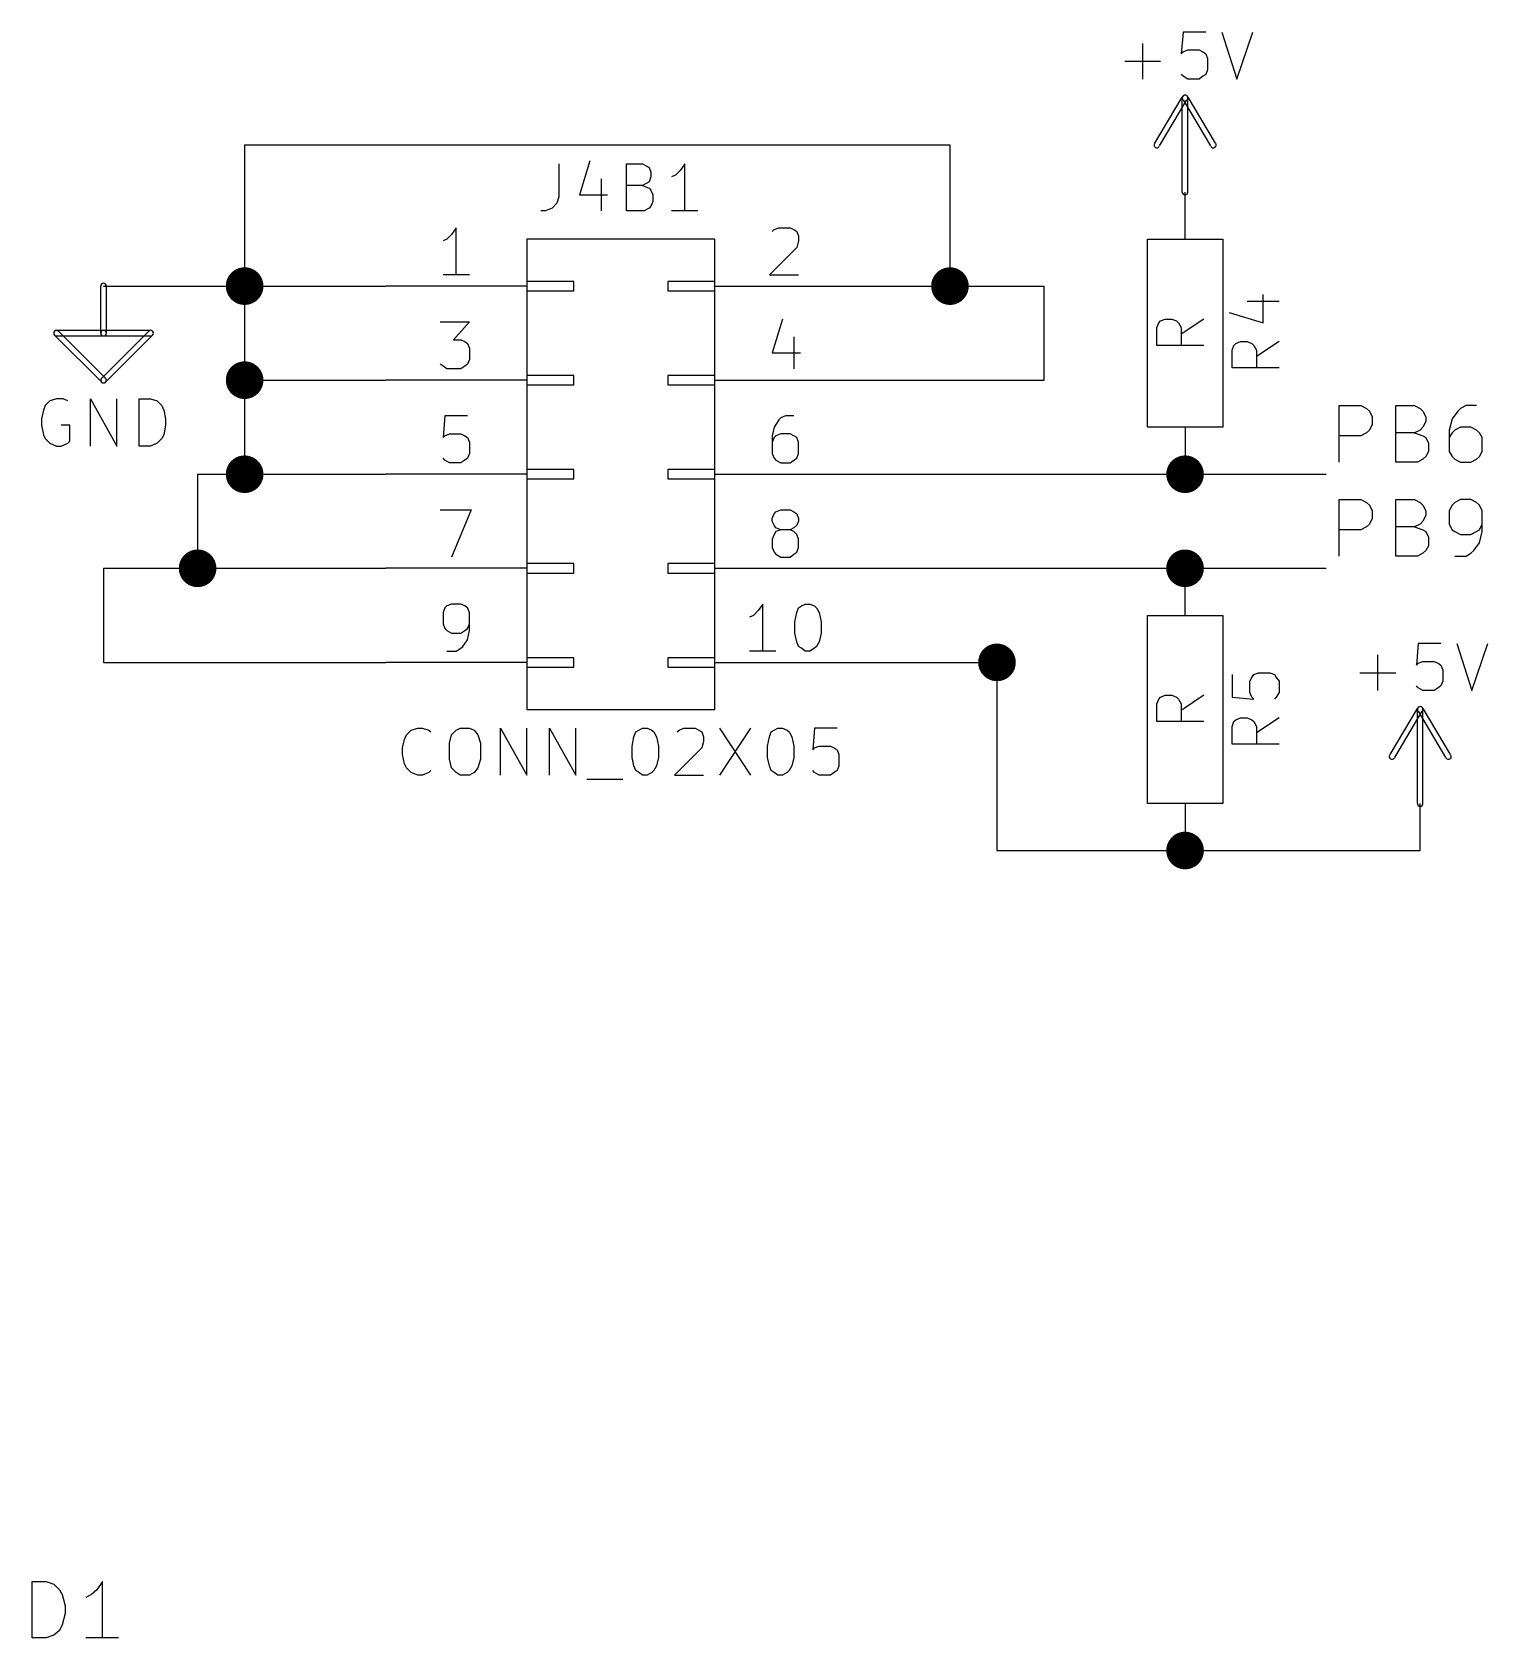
# Model space of a CAD drawing. Extents: x 10 to 287, y -200 to -10.
# Drawn here: x 132.69 to 172.01, y -91.11 to -47.75 of the extents above; entities that cross this region are included whole.
import ezdxf

# ---------------------------------------------------------------- set-up
doc = ezdxf.new("R2010")
doc.units = 0
doc.header["$MEASUREMENT"] = 0
doc.layers.add('BLACK', color=7, linetype='CONTINUOUS')

msp = doc.modelspace()

# ---------------------------------------------------------------- linework, layer by layer
at = {"layer": 'Black'}
for p, q in [((167.996, -59.3598), (167.996, -57.8358)), ((167.996, -57.8358), (168.58, -57.8358)), ((168.58, -57.8358), (168.732, -57.912)), ((168.732, -57.912), (168.808, -57.9882)), ((168.808, -57.9882), (168.885, -58.1406)), ((169.52, -59.3598), (169.52, -57.8358)), ((169.52, -57.8358), (170.028, -57.8358)), ((170.028, -57.8358), (170.18, -57.912)), ((170.18, -57.912), (170.256, -57.9882)), ((170.256, -57.9882), (170.332, -58.1406)), ((171.196, -57.9882), (171.044, -58.1914)), ((171.272, -57.912), (171.196, -57.9882)), ((171.425, -57.8358), (171.272, -57.912)), ((171.704, -57.8358), (171.425, -57.8358)), ((168.808, -58.4962), (168.732, -58.5724)), ((168.885, -58.3438), (168.808, -58.4962)), ((168.885, -58.1406), (168.885, -58.3438)), ((170.18, -58.4962), (170.028, -58.5724)), ((170.256, -58.42), (170.18, -58.4962)), ((170.332, -58.2676), (170.256, -58.42)), ((170.332, -58.1406), (170.332, -58.2676)), ((171.044, -58.1914), (170.967, -58.4962)), ((170.967, -58.4962), (170.967, -59.0804)), ((171.12, -58.4962), (171.044, -58.5724)), ((171.272, -58.42), (171.12, -58.4962)), ((171.552, -58.42), (171.272, -58.42)), ((171.704, -58.4962), (171.552, -58.42)), ((171.78, -58.5724), (171.704, -58.4962)), ((168.58, -58.6486), (167.996, -58.6486)), ((168.732, -58.5724), (168.58, -58.6486)), ((170.028, -58.5724), (169.52, -58.5724)), ((170.028, -58.5724), (170.256, -58.6486)), ((170.256, -58.6486), (170.332, -58.6994)), ((170.332, -58.6994), (170.409, -58.8518)), ((170.409, -58.8518), (170.409, -59.0804)), ((171.044, -58.5724), (170.967, -58.6994)), ((171.856, -58.6994), (171.78, -58.5724)), ((171.856, -59.0804), (171.856, -58.6994)), ((170.104, -59.3598), (169.52, -59.3598)), ((170.256, -59.2836), (170.104, -59.3598)), ((170.332, -59.2074), (170.256, -59.2836)), ((170.409, -59.0804), (170.332, -59.2074)), ((170.967, -59.0804), (171.044, -59.2074)), ((171.044, -59.2074), (171.12, -59.2836)), ((171.12, -59.2836), (171.272, -59.3598)), ((171.272, -59.3598), (171.552, -59.3598)), ((171.552, -59.3598), (171.704, -59.2836)), ((171.704, -59.2836), (171.78, -59.2074)), ((171.78, -59.2074), (171.856, -59.0804)), ((167.996, -61.8998), (167.996, -60.3758)), ((167.996, -60.3758), (168.58, -60.3758)), ((168.58, -60.3758), (168.732, -60.452)), ((168.732, -60.452), (168.808, -60.5282)), ((168.808, -60.5282), (168.885, -60.6806)), ((168.885, -60.6806), (168.885, -60.8838)), ((169.52, -61.8998), (169.52, -60.3758)), ((169.52, -60.3758), (170.028, -60.3758)), ((170.028, -60.3758), (170.18, -60.452)), ((170.18, -60.452), (170.256, -60.5282)), ((170.256, -60.5282), (170.332, -60.6806)), ((170.332, -60.6806), (170.332, -60.8076)), ((171.044, -60.5282), (170.967, -60.6806)), ((170.967, -60.6806), (170.967, -61.0362)), ((171.12, -60.452), (171.044, -60.5282)), ((171.272, -60.3758), (171.12, -60.452)), ((171.552, -60.3758), (171.272, -60.3758)), ((171.704, -60.452), (171.552, -60.3758)), ((171.78, -60.5282), (171.704, -60.452)), ((171.856, -60.6806), (171.78, -60.5282)), ((171.856, -61.2394), (171.856, -60.6806)), ((168.732, -61.1124), (168.58, -61.1886)), ((168.808, -61.0362), (168.732, -61.1124)), ((168.885, -60.8838), (168.808, -61.0362)), ((170.028, -61.1124), (169.52, -61.1124)), ((170.18, -61.0362), (170.028, -61.1124)), ((170.028, -61.1124), (170.256, -61.1886)), ((170.256, -60.96), (170.18, -61.0362)), ((170.332, -60.8076), (170.256, -60.96)), ((170.967, -61.0362), (171.044, -61.1886)), ((171.78, -61.1886), (171.856, -61.0362)), ((168.58, -61.1886), (167.996, -61.1886)), ((170.256, -61.1886), (170.332, -61.2394)), ((170.332, -61.2394), (170.409, -61.3918)), ((170.409, -61.3918), (170.409, -61.6204)), ((171.044, -61.1886), (171.12, -61.2394)), ((171.12, -61.2394), (171.272, -61.3156)), ((171.272, -61.3156), (171.552, -61.3156)), ((171.552, -61.3156), (171.704, -61.2394)), ((171.628, -61.7474), (171.78, -61.5442)), ((171.704, -61.2394), (171.78, -61.1886)), ((171.78, -61.5442), (171.856, -61.2394)), ((170.104, -61.8998), (169.52, -61.8998)), ((170.256, -61.8236), (170.104, -61.8998)), ((170.332, -61.7474), (170.256, -61.8236)), ((170.409, -61.6204), (170.332, -61.7474)), ((171.12, -61.8998), (171.425, -61.8998)), ((171.425, -61.8998), (171.552, -61.8236)), ((171.552, -61.8236), (171.628, -61.7474)), ((132.69, -91.1098), (132.69, -89.5858)), ((132.69, -89.5858), (133.071, -89.5858)), ((133.071, -89.5858), (133.274, -89.662)), ((133.274, -89.662), (133.426, -89.8144)), ((134.595, -89.5858), (134.442, -89.8144)), ((134.595, -91.1098), (134.595, -89.5858)), ((133.426, -89.8144), (133.502, -89.9414)), ((133.502, -89.9414), (133.579, -90.2462)), ((134.29, -89.9414), (134.137, -90.0176)), ((134.442, -89.8144), (134.29, -89.9414)), ((133.579, -90.4494), (133.502, -90.7542)), ((133.579, -90.2462), (133.579, -90.4494)), ((133.274, -91.0336), (133.071, -91.1098)), ((133.426, -90.9066), (133.274, -91.0336)), ((133.502, -90.7542), (133.426, -90.9066)), ((133.071, -91.1098), (132.69, -91.1098)), ((135.026, -91.1098), (134.137, -91.1098))]:
    msp.add_line(p, q, dxfattribs=at)
at = {"layer": 'Cyan 2'}
for p, q in [((162.687, -49.022), (162.687, -48.0568)), ((163.779, -47.752), (163.728, -48.3362)), ((164.389, -47.752), (163.779, -47.752)), ((164.821, -47.752), (165.227, -49.022)), ((165.227, -49.022), (165.659, -47.752)), ((162.204, -48.5394), (163.17, -48.5394)), ((163.728, -48.3362), (163.779, -48.2854)), ((163.779, -48.2854), (163.906, -48.2346)), ((163.906, -48.2346), (164.211, -48.2346)), ((164.211, -48.2346), (164.313, -48.2854)), ((164.313, -48.2854), (164.389, -48.3362)), ((164.389, -48.3362), (164.44, -48.4632)), ((164.44, -48.4632), (164.44, -48.768)), ((163.779, -48.9458), (163.728, -48.895)), ((163.906, -49.022), (163.779, -48.9458)), ((164.313, -48.9458), (164.211, -49.022)), ((164.389, -48.895), (164.313, -48.9458)), ((164.44, -48.768), (164.389, -48.895)), ((164.211, -49.022), (163.906, -49.022)), ((146.914, -51.308), (146.914, -52.197)), ((147.752, -51.2318), (147.472, -52.1462)), ((148.742, -52.578), (148.742, -51.308)), ((148.742, -51.308), (149.174, -51.308)), ((149.174, -51.308), (149.276, -51.3588)), ((149.276, -51.3588), (149.352, -51.4096)), ((149.352, -51.4096), (149.403, -51.5366)), ((149.403, -51.5366), (149.403, -51.6636)), ((150.19, -51.4858), (150.063, -51.6128)), ((150.317, -51.308), (150.19, -51.4858)), ((150.317, -52.578), (150.317, -51.308)), ((148.057, -51.7144), (148.057, -52.578)), ((149.174, -51.8922), (148.742, -51.8922)), ((149.276, -51.8414), (149.174, -51.8922)), ((149.174, -51.8922), (149.352, -51.9684)), ((149.352, -51.7906), (149.276, -51.8414)), ((149.403, -51.6636), (149.352, -51.7906)), ((149.352, -51.9684), (149.403, -52.0192)), ((149.403, -52.0192), (149.454, -52.1462)), ((150.063, -51.6128), (149.962, -51.6636)), ((146.863, -52.3748), (146.736, -52.5018)), ((146.914, -52.197), (146.863, -52.3748)), ((147.472, -52.1462), (148.234, -52.1462)), ((149.403, -52.451), (149.352, -52.5018)), ((149.454, -52.324), (149.403, -52.451)), ((149.454, -52.1462), (149.454, -52.324)), ((146.558, -52.578), (146.431, -52.578)), ((146.736, -52.5018), (146.558, -52.578)), ((149.225, -52.578), (148.742, -52.578)), ((149.352, -52.5018), (149.225, -52.578)), ((150.673, -52.578), (149.962, -52.578)), ((165.506, -55.0164), (166.37, -55.0164)), ((165.938, -55.6006), (165.938, -54.8386)), ((165.024, -55.3212), (165.938, -55.6006)), ((163.068, -55.7276), (163.119, -55.6006)), ((163.068, -56.2102), (163.068, -55.7276)), ((163.119, -55.6006), (163.17, -55.5498)), ((163.17, -55.5498), (163.297, -55.499)), ((163.297, -55.499), (163.474, -55.499)), ((163.474, -55.499), (163.601, -55.5498)), ((163.601, -55.5498), (163.652, -55.6006)), ((163.652, -55.6006), (163.728, -55.7276)), ((164.338, -55.499), (163.728, -55.9054)), ((163.728, -55.7276), (163.728, -56.2102)), ((164.338, -56.2102), (163.068, -56.2102)), ((165.1, -56.3372), (165.151, -56.2102)), ((165.1, -56.8198), (165.1, -56.3372)), ((165.151, -56.2102), (165.202, -56.1594)), ((165.202, -56.1594), (165.329, -56.1086)), ((165.329, -56.1086), (165.506, -56.1086)), ((165.506, -56.1086), (165.633, -56.1594)), ((165.633, -56.1594), (165.684, -56.2102)), ((165.684, -56.2102), (165.76, -56.3372)), ((166.37, -56.1086), (165.76, -56.515)), ((165.76, -56.3372), (165.76, -56.8198)), ((166.37, -56.8198), (165.1, -56.8198)), ((133.35, -57.658), (133.172, -57.7088)), ((133.528, -57.658), (133.35, -57.658)), ((133.655, -57.7088), (133.528, -57.658)), ((134.264, -58.928), (134.264, -57.658)), ((134.264, -57.658), (134.976, -58.928)), ((134.976, -58.928), (134.976, -57.658)), ((135.585, -58.928), (135.585, -57.658)), ((135.585, -57.658), (135.89, -57.658)), ((135.89, -57.658), (136.068, -57.7088)), ((132.994, -57.9628), (132.944, -58.1914)), ((133.045, -57.8358), (132.994, -57.9628)), ((133.172, -57.7088), (133.045, -57.8358)), ((136.068, -57.7088), (136.195, -57.8358)), ((136.195, -57.8358), (136.246, -57.9628)), ((136.246, -57.9628), (136.296, -58.1914)), ((132.944, -58.1914), (132.944, -58.3692)), ((132.944, -58.3692), (132.994, -58.6232)), ((133.706, -58.3692), (133.477, -58.3692)), ((133.706, -58.801), (133.706, -58.3692)), ((136.296, -58.3692), (136.246, -58.6232)), ((136.296, -58.1914), (136.296, -58.3692)), ((132.994, -58.6232), (133.045, -58.7248)), ((133.045, -58.7248), (133.172, -58.8518)), ((133.172, -58.8518), (133.35, -58.928)), ((133.35, -58.928), (133.477, -58.928)), ((133.477, -58.928), (133.655, -58.8518)), ((133.655, -58.8518), (133.706, -58.801)), ((135.89, -58.928), (135.585, -58.928)), ((136.068, -58.8518), (135.89, -58.928)), ((136.195, -58.7248), (136.068, -58.8518)), ((136.246, -58.6232), (136.195, -58.7248)), ((169.037, -65.532), (169.037, -64.5668)), ((170.129, -64.262), (170.078, -64.8462)), ((170.739, -64.262), (170.129, -64.262)), ((171.171, -64.262), (171.577, -65.532)), ((171.577, -65.532), (172.009, -64.262)), ((170.078, -64.8462), (170.129, -64.7954)), ((170.129, -64.7954), (170.256, -64.7446)), ((170.256, -64.7446), (170.561, -64.7446)), ((170.561, -64.7446), (170.663, -64.7954)), ((170.663, -64.7954), (170.739, -64.8462)), ((170.739, -64.8462), (170.79, -64.9732)), ((170.79, -64.9732), (170.79, -65.278)), ((165.1, -65.1002), (165.1, -65.7098)), ((165.583, -65.278), (165.633, -65.1764)), ((165.583, -65.5828), (165.583, -65.278)), ((165.633, -65.1764), (165.684, -65.1002)), ((165.684, -65.1002), (165.811, -65.0494)), ((165.811, -65.0494), (166.116, -65.0494)), ((166.116, -65.0494), (166.243, -65.1002)), ((166.243, -65.1002), (166.294, -65.1764)), ((166.294, -65.1764), (166.37, -65.278)), ((166.37, -65.278), (166.37, -65.5828)), ((168.554, -65.0494), (169.52, -65.0494)), ((170.129, -65.4558), (170.078, -65.405)), ((170.256, -65.532), (170.129, -65.4558)), ((170.663, -65.4558), (170.561, -65.532)), ((170.739, -65.405), (170.663, -65.4558)), ((170.79, -65.278), (170.739, -65.405)), ((163.068, -65.8876), (163.119, -65.7606)), ((163.068, -66.3702), (163.068, -65.8876)), ((163.119, -65.7606), (163.17, -65.7098)), ((163.17, -65.7098), (163.297, -65.659)), ((163.297, -65.659), (163.474, -65.659)), ((163.474, -65.659), (163.601, -65.7098)), ((163.601, -65.7098), (163.652, -65.7606)), ((163.652, -65.7606), (163.728, -65.8876)), ((164.338, -65.659), (163.728, -66.0654)), ((163.728, -65.8876), (163.728, -66.3702)), ((165.1, -65.7098), (165.684, -65.7606)), ((165.633, -65.7098), (165.583, -65.5828)), ((165.684, -65.7606), (165.633, -65.7098)), ((166.294, -65.7098), (166.243, -65.7606)), ((166.37, -65.5828), (166.294, -65.7098)), ((170.561, -65.532), (170.256, -65.532)), ((165.151, -66.3702), (165.202, -66.3194)), ((165.202, -66.3194), (165.329, -66.2686)), ((165.329, -66.2686), (165.506, -66.2686)), ((165.506, -66.2686), (165.633, -66.3194)), ((165.633, -66.3194), (165.684, -66.3702)), ((166.37, -66.2686), (165.76, -66.675)), ((142.748, -66.8528), (142.799, -66.7258)), ((142.799, -66.7258), (142.926, -66.5988)), ((142.926, -66.5988), (143.104, -66.548)), ((143.104, -66.548), (143.231, -66.548)), ((143.231, -66.548), (143.408, -66.5988)), ((143.408, -66.5988), (143.459, -66.6496)), ((143.967, -66.9544), (144.018, -66.7258)), ((144.018, -66.7258), (144.145, -66.5988)), ((144.145, -66.5988), (144.247, -66.548)), ((144.247, -66.548), (144.501, -66.548)), ((144.501, -66.548), (144.628, -66.5988)), ((144.628, -66.5988), (144.729, -66.7258)), ((144.729, -66.7258), (144.805, -66.9544)), ((145.339, -67.818), (145.339, -66.548)), ((145.339, -66.548), (146.05, -67.818)), ((146.05, -67.818), (146.05, -66.548)), ((146.66, -67.818), (146.66, -66.548)), ((146.66, -66.548), (147.371, -67.818)), ((147.371, -67.818), (147.371, -66.548)), ((148.946, -66.7766), (148.996, -66.6496)), ((148.996, -66.6496), (149.073, -66.5988)), ((149.073, -66.5988), (149.174, -66.548)), ((149.174, -66.548), (149.301, -66.548)), ((149.301, -66.548), (149.428, -66.5988)), ((149.428, -66.5988), (149.479, -66.6496)), ((149.479, -66.6496), (149.555, -66.7766)), ((150.114, -66.6496), (150.165, -66.5988)), ((150.165, -66.5988), (150.292, -66.548)), ((150.292, -66.548), (150.597, -66.548)), ((150.597, -66.548), (150.698, -66.5988)), ((150.698, -66.5988), (150.774, -66.6496)), ((150.774, -66.6496), (150.825, -66.7766)), ((151.257, -66.548), (152.095, -67.818)), ((152.095, -66.548), (151.257, -67.818)), ((152.603, -66.7766), (152.654, -66.6496)), ((152.654, -66.6496), (152.73, -66.5988)), ((152.73, -66.5988), (152.832, -66.548)), ((152.832, -66.548), (152.959, -66.548)), ((152.959, -66.548), (153.086, -66.5988)), ((153.086, -66.5988), (153.137, -66.6496)), ((153.137, -66.6496), (153.213, -66.7766)), ((153.822, -66.548), (153.772, -67.1322)), ((154.432, -66.548), (153.822, -66.548)), ((164.338, -66.3702), (163.068, -66.3702)), ((165.1, -66.4972), (165.151, -66.3702)), ((165.1, -66.9798), (165.1, -66.4972)), ((165.684, -66.3702), (165.76, -66.4972)), ((165.76, -66.4972), (165.76, -66.9798)), ((142.697, -67.0814), (142.748, -66.8528)), ((142.697, -67.2592), (142.697, -67.0814)), ((143.967, -67.3862), (143.967, -66.9544)), ((144.805, -66.9544), (144.805, -67.3862)), ((148.895, -67.0306), (148.946, -66.7766)), ((148.895, -67.3354), (148.895, -67.0306)), ((149.555, -66.7766), (149.606, -67.0306)), ((149.606, -67.0306), (149.606, -67.3354)), ((150.774, -67.0814), (150.038, -67.818)), ((150.825, -66.9036), (150.774, -67.0814)), ((150.825, -66.7766), (150.825, -66.9036)), ((152.552, -67.0306), (152.603, -66.7766)), ((152.552, -67.3354), (152.552, -67.0306)), ((153.213, -66.7766), (153.264, -67.0306)), ((153.264, -67.0306), (153.264, -67.3354)), ((153.772, -67.1322), (153.822, -67.0814)), ((153.822, -67.0814), (153.949, -67.0306)), ((153.949, -67.0306), (154.254, -67.0306)), ((154.254, -67.0306), (154.356, -67.0814)), ((154.356, -67.0814), (154.432, -67.1322)), ((154.432, -67.1322), (154.483, -67.2592)), ((166.37, -66.9798), (165.1, -66.9798)), ((142.748, -67.5132), (142.697, -67.2592)), ((142.799, -67.6148), (142.748, -67.5132)), ((142.926, -67.7418), (142.799, -67.6148)), ((144.018, -67.6148), (143.967, -67.3862)), ((144.145, -67.7418), (144.018, -67.6148)), ((144.729, -67.6148), (144.628, -67.7418)), ((144.805, -67.3862), (144.729, -67.6148)), ((148.946, -67.564), (148.895, -67.3354)), ((148.996, -67.691), (148.946, -67.564)), ((149.555, -67.564), (149.479, -67.691)), ((149.606, -67.3354), (149.555, -67.564)), ((152.603, -67.564), (152.552, -67.3354)), ((152.654, -67.691), (152.603, -67.564)), ((153.213, -67.564), (153.137, -67.691)), ((153.264, -67.3354), (153.213, -67.564)), ((154.483, -67.564), (154.432, -67.691)), ((154.483, -67.2592), (154.483, -67.564)), ((143.104, -67.818), (142.926, -67.7418)), ((143.231, -67.818), (143.104, -67.818)), ((143.408, -67.7418), (143.231, -67.818)), ((143.459, -67.691), (143.408, -67.7418)), ((144.247, -67.818), (144.145, -67.7418)), ((144.501, -67.818), (144.247, -67.818)), ((144.628, -67.7418), (144.501, -67.818)), ((147.676, -67.9196), (148.641, -67.9196)), ((149.073, -67.7418), (148.996, -67.691)), ((149.174, -67.818), (149.073, -67.7418)), ((149.301, -67.818), (149.174, -67.818)), ((149.428, -67.7418), (149.301, -67.818)), ((149.479, -67.691), (149.428, -67.7418)), ((150.038, -67.818), (150.825, -67.818)), ((152.73, -67.7418), (152.654, -67.691)), ((152.832, -67.818), (152.73, -67.7418)), ((152.959, -67.818), (152.832, -67.818)), ((153.086, -67.7418), (152.959, -67.818)), ((153.137, -67.691), (153.086, -67.7418)), ((153.822, -67.7418), (153.772, -67.691)), ((153.949, -67.818), (153.822, -67.7418)), ((154.254, -67.818), (153.949, -67.818)), ((154.356, -67.7418), (154.254, -67.818)), ((154.432, -67.691), (154.356, -67.7418))]:
    msp.add_line(p, q, dxfattribs=at)
at = {"layer": 'Green 2'}
for p, q in [((138.43, -50.8), (138.43, -59.69)), ((138.43, -50.8), (157.48, -50.8)), ((157.48, -50.8), (157.48, -54.61)), ((134.62, -54.61), (142.24, -54.61)), ((154.94, -54.61), (160.02, -54.61)), ((160.02, -57.15), (160.02, -54.61)), ((138.43, -57.15), (142.24, -57.15)), ((154.94, -57.15), (160.02, -57.15)), ((137.16, -59.69), (142.24, -59.69)), ((137.16, -59.69), (137.16, -62.23)), ((154.94, -59.69), (167.64, -59.69)), ((134.62, -62.23), (142.24, -62.23)), ((134.62, -62.23), (134.62, -64.77)), ((154.94, -62.23), (167.64, -62.23)), ((134.62, -64.77), (142.24, -64.77)), ((154.94, -64.77), (158.75, -64.77)), ((158.75, -64.77), (158.75, -69.85)), ((170.18, -69.85), (170.18, -68.58)), ((158.75, -69.85), (170.18, -69.85))]:
    msp.add_line(p, q, dxfattribs=at)
at = {"layer": 'Green 2', "const_width": 0.508}
for points in [[(138.176, -54.61, 1), (138.684, -54.61, 1)], [(157.226, -54.61, 1), (157.734, -54.61, 1)], [(138.176, -57.15, 1), (138.684, -57.15, 1)], [(138.176, -59.69, 1), (138.684, -59.69, 1)], [(163.576, -59.69, 1), (164.084, -59.69, 1)], [(136.906, -62.23, 1), (137.414, -62.23, 1)], [(163.576, -62.23, 1), (164.084, -62.23, 1)], [(158.496, -64.77, 1), (159.004, -64.77, 1)], [(163.576, -69.85, 1), (164.084, -69.85, 1)]]:
    msp.add_lwpolyline(points, format="xyb", close=True, dxfattribs=at)
at = {"layer": 'Red 2'}
for p, q in [((163.017, -50.7492), (163.754, -49.5046)), ((163.144, -50.8254), (163.881, -49.5808)), ((163.754, -52.07), (163.754, -49.53)), ((163.779, -49.5808), (164.516, -50.8254)), ((163.906, -49.5046), (164.643, -50.7492)), ((163.906, -52.07), (163.906, -49.53)), ((163.83, -53.34), (163.83, -52.07)), ((144.018, -53.213), (143.891, -53.34)), ((144.145, -53.0352), (144.018, -53.213)), ((144.145, -54.3052), (144.145, -53.0352)), ((152.679, -53.1368), (152.73, -53.086)), ((152.73, -53.086), (152.857, -53.0352)), ((152.857, -53.0352), (153.162, -53.0352)), ((153.162, -53.0352), (153.264, -53.086)), ((153.264, -53.086), (153.34, -53.1368)), ((153.34, -53.1368), (153.391, -53.2638)), ((153.391, -53.2638), (153.391, -53.3908)), ((143.891, -53.34), (143.789, -53.3908)), ((146.05, -53.34), (146.05, -66.04)), ((151.13, -53.34), (146.05, -53.34)), ((151.13, -66.04), (151.13, -53.34)), ((153.34, -53.5686), (152.603, -54.3052)), ((153.391, -53.3908), (153.34, -53.5686)), ((162.814, -58.42), (162.814, -53.34)), ((162.814, -53.34), (164.846, -53.34)), ((164.846, -53.34), (164.846, -58.42)), ((134.544, -55.88), (134.544, -54.61)), ((134.696, -55.88), (134.696, -54.61)), ((146.05, -54.61), (142.24, -54.61)), ((144.501, -54.3052), (143.789, -54.3052)), ((146.05, -54.483), (146.05, -54.737)), ((147.32, -54.483), (146.05, -54.483)), ((147.32, -54.737), (147.32, -54.483)), ((149.86, -54.483), (149.86, -54.737)), ((151.13, -54.483), (149.86, -54.483)), ((151.13, -54.737), (151.13, -54.483)), ((151.13, -54.61), (154.94, -54.61)), ((152.603, -54.3052), (153.391, -54.3052)), ((146.05, -54.737), (147.32, -54.737)), ((149.86, -54.737), (151.13, -54.737)), ((134.569, -57.2008), (133.299, -55.9308)), ((133.35, -55.8038), (134.62, -55.8038)), ((134.671, -57.0992), (133.401, -55.8292)), ((135.839, -55.8292), (134.569, -57.0992)), ((134.62, -55.8038), (135.89, -55.8038)), ((135.941, -55.9308), (134.671, -57.2008)), ((143.713, -55.5752), (144.501, -55.5752)), ((144.501, -55.5752), (144.069, -56.0578)), ((152.959, -55.499), (152.679, -56.4134)), ((133.35, -55.9562), (134.62, -55.9562)), ((134.62, -55.9562), (135.89, -55.9562)), ((144.069, -56.0578), (144.272, -56.0578)), ((144.272, -56.0578), (144.374, -56.1086)), ((144.374, -56.1086), (144.45, -56.1594)), ((144.45, -56.1594), (144.501, -56.2864)), ((144.501, -56.2864), (144.501, -56.5912)), ((153.264, -55.9816), (153.264, -56.8452)), ((143.789, -56.769), (143.713, -56.7182)), ((143.891, -56.8452), (143.789, -56.769)), ((144.374, -56.769), (144.272, -56.8452)), ((144.45, -56.7182), (144.374, -56.769)), ((144.501, -56.5912), (144.45, -56.7182)), ((152.679, -56.4134), (153.441, -56.4134)), ((146.05, -57.15), (142.24, -57.15)), ((144.272, -56.8452), (143.891, -56.8452)), ((146.05, -57.023), (146.05, -57.277)), ((147.32, -57.023), (146.05, -57.023)), ((147.32, -57.277), (147.32, -57.023)), ((149.86, -57.023), (149.86, -57.277)), ((151.13, -57.023), (149.86, -57.023)), ((151.13, -57.277), (151.13, -57.023)), ((151.13, -57.15), (154.94, -57.15)), ((146.05, -57.277), (147.32, -57.277)), ((149.86, -57.277), (151.13, -57.277)), ((143.84, -58.1152), (143.789, -58.6994)), ((144.45, -58.1152), (143.84, -58.1152)), ((152.73, -58.42), (152.679, -58.6486)), ((152.857, -58.2168), (152.73, -58.42)), ((152.908, -58.166), (152.857, -58.2168)), ((153.035, -58.1152), (152.908, -58.166)), ((153.264, -58.1152), (153.035, -58.1152)), ((164.846, -58.42), (162.814, -58.42)), ((163.83, -58.42), (163.83, -59.69)), ((143.789, -58.6994), (143.84, -58.6486)), ((143.84, -58.6486), (143.967, -58.5978)), ((143.967, -58.5978), (144.272, -58.5978)), ((144.272, -58.5978), (144.374, -58.6486)), ((144.374, -58.6486), (144.45, -58.6994)), ((144.45, -58.6994), (144.501, -58.8264)), ((144.501, -58.8264), (144.501, -59.1312)), ((152.679, -58.6486), (152.679, -59.1312)), ((152.73, -58.6994), (152.679, -58.8264)), ((152.781, -58.6486), (152.73, -58.6994)), ((152.908, -58.5978), (152.781, -58.6486)), ((153.162, -58.5978), (152.908, -58.5978)), ((153.264, -58.6486), (153.162, -58.5978)), ((153.34, -58.6994), (153.264, -58.6486)), ((153.391, -58.8264), (153.34, -58.6994)), ((153.391, -59.1312), (153.391, -58.8264)), ((143.84, -59.309), (143.789, -59.2582)), ((143.967, -59.3852), (143.84, -59.309)), ((144.272, -59.3852), (143.967, -59.3852)), ((144.374, -59.309), (144.272, -59.3852)), ((144.45, -59.2582), (144.374, -59.309)), ((144.501, -59.1312), (144.45, -59.2582)), ((152.679, -59.1312), (152.73, -59.2582)), ((152.73, -59.2582), (152.781, -59.309)), ((152.781, -59.309), (152.908, -59.3852)), ((152.908, -59.3852), (153.162, -59.3852)), ((153.162, -59.3852), (153.264, -59.309)), ((153.264, -59.309), (153.34, -59.2582)), ((153.34, -59.2582), (153.391, -59.1312)), ((146.05, -59.69), (142.24, -59.69)), ((146.05, -59.563), (146.05, -59.817)), ((147.32, -59.563), (146.05, -59.563)), ((146.05, -59.817), (147.32, -59.817)), ((147.32, -59.817), (147.32, -59.563)), ((149.86, -59.563), (149.86, -59.817)), ((151.13, -59.563), (149.86, -59.563)), ((149.86, -59.817), (151.13, -59.817)), ((151.13, -59.817), (151.13, -59.563)), ((151.13, -59.69), (154.94, -59.69)), ((143.713, -60.6552), (144.551, -60.6552)), ((144.551, -60.6552), (144.018, -61.9252)), ((152.781, -60.706), (152.908, -60.6552)), ((152.908, -60.6552), (153.162, -60.6552)), ((153.162, -60.6552), (153.264, -60.706)), ((152.679, -60.8838), (152.73, -60.7568)), ((152.679, -60.96), (152.679, -60.8838)), ((152.73, -61.0616), (152.679, -60.96)), ((152.73, -60.7568), (152.781, -60.706)), ((152.781, -61.1378), (152.73, -61.0616)), ((153.264, -60.706), (153.34, -60.7568)), ((153.34, -61.0616), (153.264, -61.1378)), ((153.34, -60.7568), (153.391, -60.8838)), ((153.391, -60.96), (153.34, -61.0616)), ((153.391, -60.8838), (153.391, -60.96)), ((152.73, -61.3156), (152.679, -61.4426)), ((152.679, -61.4426), (152.679, -61.6712)), ((152.781, -61.2394), (152.73, -61.3156)), ((152.908, -61.1886), (152.781, -61.1378)), ((152.908, -61.1886), (152.781, -61.2394)), ((153.162, -61.1886), (152.908, -61.1886)), ((153.264, -61.1378), (153.162, -61.1886)), ((153.264, -61.2394), (153.162, -61.1886)), ((153.34, -61.3156), (153.264, -61.2394)), ((153.391, -61.4426), (153.34, -61.3156)), ((153.391, -61.6712), (153.391, -61.4426)), ((152.679, -61.6712), (152.73, -61.7982)), ((152.73, -61.7982), (152.781, -61.849)), ((152.781, -61.849), (152.908, -61.9252)), ((152.908, -61.9252), (153.162, -61.9252)), ((153.162, -61.9252), (153.264, -61.849)), ((153.264, -61.849), (153.34, -61.7982)), ((153.34, -61.7982), (153.391, -61.6712)), ((146.05, -62.23), (142.24, -62.23)), ((146.05, -62.103), (146.05, -62.357)), ((147.32, -62.103), (146.05, -62.103)), ((146.05, -62.357), (147.32, -62.357)), ((147.32, -62.357), (147.32, -62.103)), ((149.86, -62.103), (149.86, -62.357)), ((151.13, -62.103), (149.86, -62.103)), ((149.86, -62.357), (151.13, -62.357)), ((151.13, -62.357), (151.13, -62.103)), ((151.13, -62.23), (154.94, -62.23)), ((163.83, -63.5), (163.83, -62.23)), ((143.84, -63.2968), (143.789, -63.4238)), ((143.891, -63.246), (143.84, -63.2968)), ((144.018, -63.1952), (143.891, -63.246)), ((144.272, -63.1952), (144.018, -63.1952)), ((144.374, -63.246), (144.272, -63.1952)), ((144.45, -63.2968), (144.374, -63.246)), ((144.501, -63.4238), (144.45, -63.2968)), ((152.425, -63.1952), (152.298, -63.373)), ((152.425, -64.4652), (152.425, -63.1952)), ((153.34, -63.4238), (153.391, -63.2968)), ((153.391, -63.2968), (153.467, -63.246)), ((153.467, -63.246), (153.568, -63.1952)), ((153.568, -63.1952), (153.695, -63.1952)), ((153.695, -63.1952), (153.822, -63.246)), ((153.822, -63.246), (153.873, -63.2968)), ((153.873, -63.2968), (153.949, -63.4238)), ((143.789, -63.4238), (143.789, -63.7286)), ((143.789, -63.7286), (143.84, -63.8556)), ((144.45, -63.8556), (144.501, -63.7286)), ((144.501, -63.9064), (144.501, -63.4238)), ((152.171, -63.5), (152.07, -63.5508)), ((152.298, -63.373), (152.171, -63.5)), ((153.289, -63.6778), (153.34, -63.4238)), ((153.289, -63.9826), (153.289, -63.6778)), ((153.949, -63.4238), (154, -63.6778)), ((154, -63.6778), (154, -63.9826)), ((162.814, -68.58), (162.814, -63.5)), ((162.814, -63.5), (164.846, -63.5)), ((164.846, -63.5), (164.846, -68.58)), ((143.84, -63.8556), (143.891, -63.9064)), ((143.891, -63.9064), (144.018, -63.9826)), ((144.018, -63.9826), (144.272, -63.9826)), ((144.272, -63.9826), (144.374, -63.9064)), ((144.323, -64.3382), (144.45, -64.1604)), ((144.374, -63.9064), (144.45, -63.8556)), ((144.45, -64.1604), (144.501, -63.9064)), ((153.34, -64.2112), (153.289, -63.9826)), ((154, -63.9826), (153.949, -64.2112)), ((143.891, -64.4652), (144.145, -64.4652)), ((144.145, -64.4652), (144.272, -64.389)), ((144.272, -64.389), (144.323, -64.3382)), ((152.781, -64.4652), (152.07, -64.4652)), ((153.391, -64.3382), (153.34, -64.2112)), ((153.467, -64.389), (153.391, -64.3382)), ((153.568, -64.4652), (153.467, -64.389)), ((153.695, -64.4652), (153.568, -64.4652)), ((153.822, -64.389), (153.695, -64.4652)), ((153.873, -64.3382), (153.822, -64.389)), ((153.949, -64.2112), (153.873, -64.3382)), ((146.05, -64.77), (142.24, -64.77)), ((146.05, -64.643), (146.05, -64.897)), ((147.32, -64.643), (146.05, -64.643)), ((146.05, -64.897), (147.32, -64.897)), ((147.32, -64.897), (147.32, -64.643)), ((149.86, -64.643), (149.86, -64.897)), ((151.13, -64.643), (149.86, -64.643)), ((149.86, -64.897), (151.13, -64.897)), ((151.13, -64.897), (151.13, -64.643)), ((151.13, -64.77), (154.94, -64.77)), ((146.05, -66.04), (151.13, -66.04)), ((169.367, -67.2592), (170.104, -66.0146)), ((169.494, -67.3354), (170.231, -66.0908)), ((170.104, -68.58), (170.104, -66.04)), ((170.129, -66.0908), (170.866, -67.3354)), ((170.256, -66.0146), (170.993, -67.2592)), ((170.256, -68.58), (170.256, -66.04)), ((164.846, -68.58), (162.814, -68.58)), ((163.83, -68.58), (163.83, -69.85))]:
    msp.add_line(p, q, dxfattribs=at)
for centre, start, end in [((163.83, -49.53), 360, 540), ((163.83, -49.53), 30.9638, 210.964), ((163.83, -49.53), 329.036, 509.036), ((163.068, -50.8), 149.036, 329.036), ((164.592, -50.8), 210.964, 390.964), ((163.83, -52.07), 180, 360), ((134.62, -54.61), 360, 540), ((133.35, -55.88), 405, 585), ((133.35, -55.88), 90, 270), ((134.62, -55.88), 90, 270), ((134.62, -55.88), 180, 360), ((134.62, -55.88), 270, 450), ((135.89, -55.88), 315, 495), ((135.89, -55.88), 270, 450), ((134.62, -57.15), 495, 675), ((134.62, -57.15), 225, 405), ((170.18, -66.04), 360, 540), ((170.18, -66.04), 30.9638, 210.964), ((170.18, -66.04), 329.036, 509.036), ((169.418, -67.31), 149.036, 329.036), ((170.942, -67.31), 210.964, 390.964), ((170.18, -68.58), 180, 360)]:
    msp.add_arc(centre, 0.0762, start, end, dxfattribs=at)

doc.saveas('drawing.dxf')
